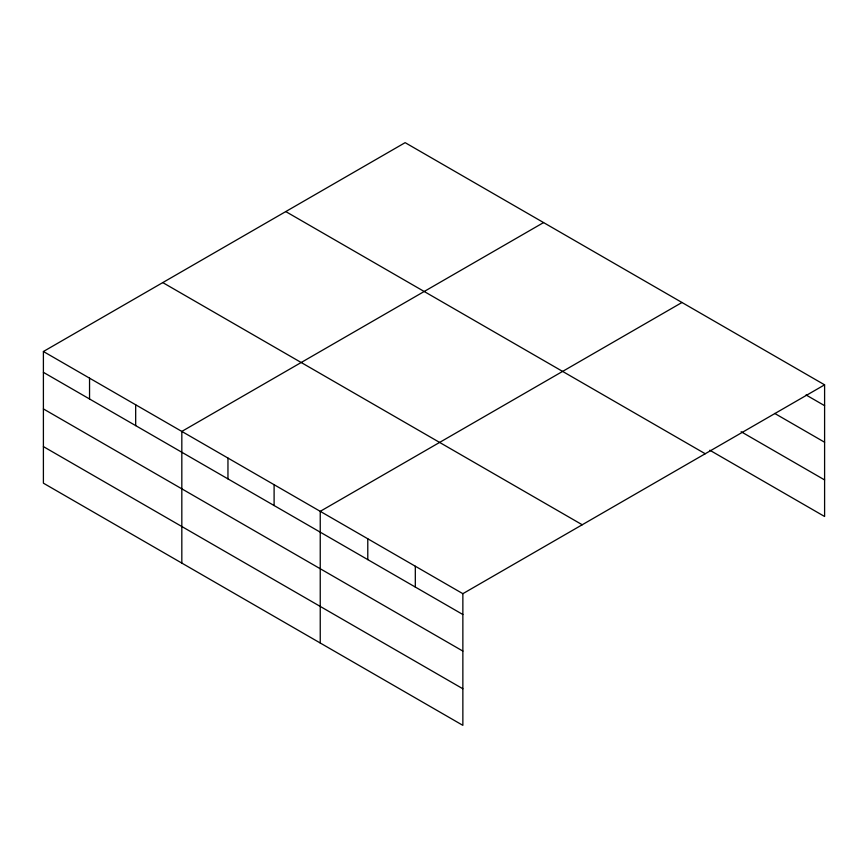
<?xml version="1.0" encoding="UTF-8"?>
<svg xmlns="http://www.w3.org/2000/svg" width="868" height="868" viewBox="0 0 868 868"><rect width="100%" height="100%" fill="white"/><g stroke="black" fill="none" stroke-linecap="round" stroke-linejoin="round"><path stroke-width="1.3" d="M709.807 450.221L824.6 516.493L824.6 384.828L405.139 142.656L43.4 351.507L43.4 483.172L462.861 725.344L462.861 593.679L43.4 351.507M543.563 222.577L181.824 431.418L181.824 563.093M681.988 302.487L320.238 511.339L320.238 643.004M462.861 593.679L824.6 384.828M806.046 394.951L824.6 405.671M774.744 413.45L824.6 442.235M741.12 431.721L824.6 479.917M285.767 211.575L705.228 453.747M162.772 282.588L582.233 524.76M43.4 372.339L462.861 614.511M43.4 408.915L462.861 651.087M43.4 446.597L462.861 688.769M415.316 566.229L415.316 587.072M367.782 538.789L367.782 559.621M274.104 484.702L274.104 505.534M227.958 458.065L227.958 478.897M135.679 404.781L135.679 425.624M89.545 378.144L89.545 398.987"/></g></svg>
